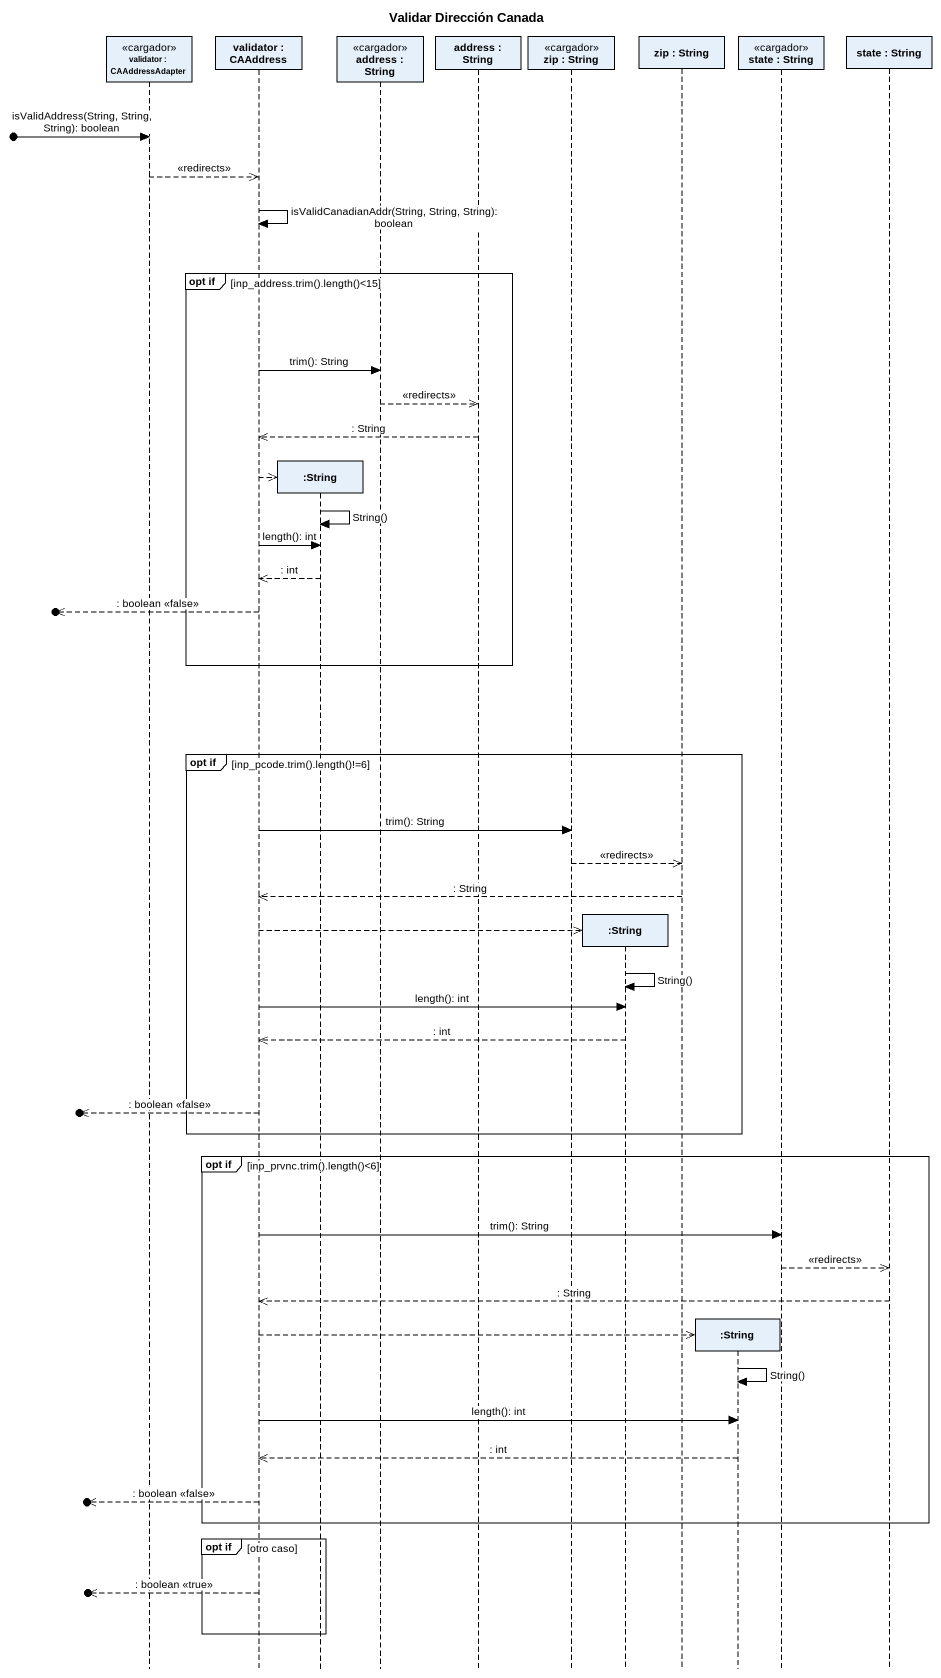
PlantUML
@startuml
title Validar Dirección Canada
hide footbox
participant "validator : CAAddressAdapter" as validator <<cargador>>
participant "validator : CAAddress" as validator_2
participant ":String" as String
participant "address : String" as address <<cargador>>
participant "address : String" as address_2
participant "zip : String" as zip <<cargador>>
participant ":String" as String_2
participant "zip : String" as zip_2
participant ":String" as String_3
participant "state : String" as state_ <<cargador>>
participant "state : String" as state__2

[o-> validator : isValidAddress(String, String, String): boolean
validator -->> validator_2 : <<redirects>>
validator_2 -> validator_2 : isValidCanadianAddr(String, String, String): boolean
group opt if [inp_address.trim().length()<15]
  validator_2 -> address : trim(): String
  address -->> address_2 : <<redirects>>
  address_2 -->> validator_2 : : String
  validator_2 -->> String **
  String -> String : String()
  validator_2 -> String : length(): int
  String -->> validator_2 : : int
  [o<<-- validator_2 : : boolean <<false>>
end
group opt if [inp_pcode.trim().length()!=6]
  validator_2 -> zip : trim(): String
  zip -->> zip_2 : <<redirects>>
  zip_2 -->> validator_2 : : String
  validator_2 -->> String_2 **
  String_2 -> String_2 : String()
  validator_2 -> String_2 : length(): int
  String_2 -->> validator_2 : : int
  [o<<-- validator_2 : : boolean <<false>>
end
group opt if [inp_prvnc.trim().length()<6]
  validator_2 -> state_ : trim(): String
  state_ -->> state__2 : <<redirects>>
  state__2 -->> validator_2 : : String
  validator_2 -->> String_3 **
  String_3 -> String_3 : String()
  validator_2 -> String_3 : length(): int
  String_3 -->> validator_2 : : int
  [o<<-- validator_2 : : boolean <<false>>
end
group opt if [otro caso]
  [o<<-- validator_2 : : boolean <<true>>
end
@enduml
